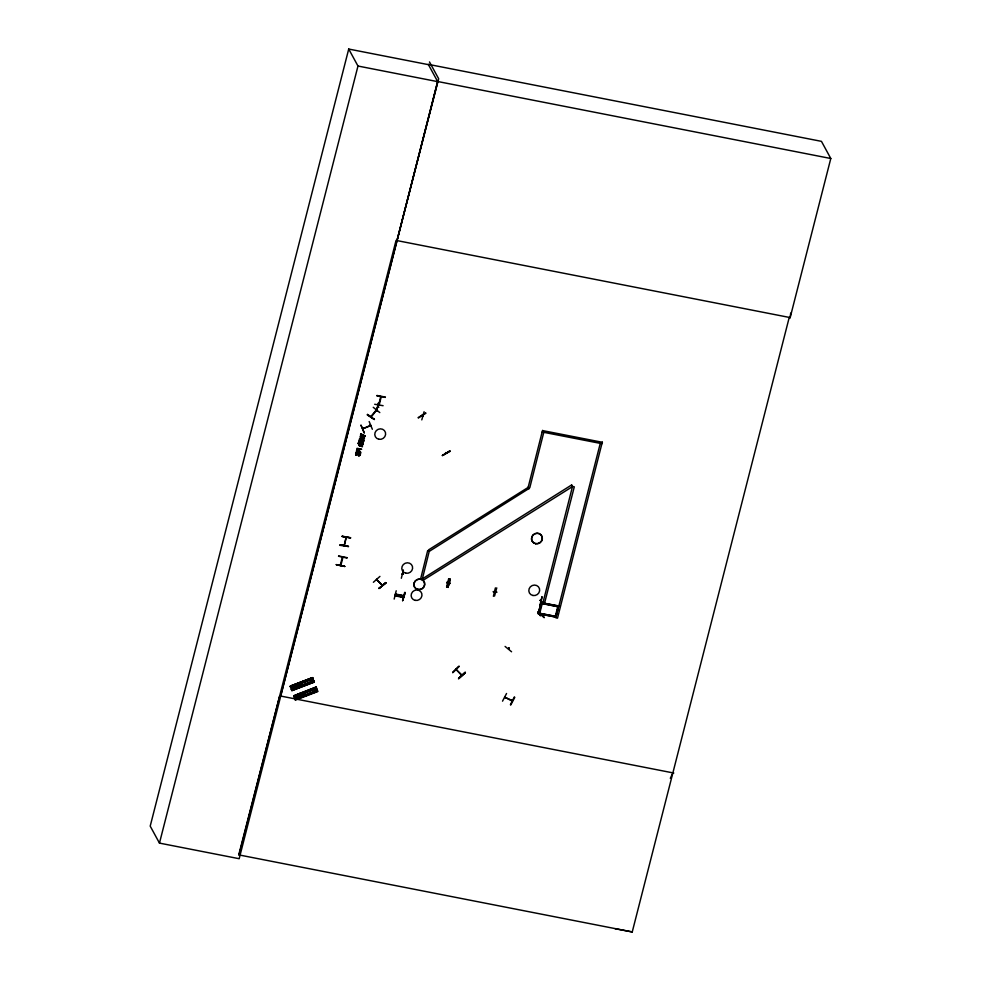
<?xml version="1.0" encoding="UTF-8"?>
<svg xmlns="http://www.w3.org/2000/svg" width="981" height="981" viewBox="0 0 981 981"><rect width="100%" height="100%" fill="white"/><g stroke="black" fill="none" stroke-linecap="round" stroke-linejoin="round"><path stroke-width="1.47" d="M357.685 453.651L357.771 454.73M357.758 454.264L357.648 453.381M358.372 454.166L357.955 452.633L356.569 452.437A1.484 1.398 -28.6 0 0 355.931 453.001L355.674 454.755M346.072 537.11L344.27 545.362M379.23 404.871L381.217 396.753M360.444 453.578L360.137 455.196M362.762 442.59L362.639 443.167M355.625 453.933L356.25 454.743M615.112 928.713L632.242 931.95L789.239 317.415L790.159 317.586L790.686 313.074M359.917 454.411L359.769 453.148M356.226 454.203L356.336 453.345M359.205 444.491L359.205 445.533M359.181 444.896L359.316 445.717M348.439 546.552L339.929 544.725L348.39 546.356M374.693 404.27L383.105 405.705M541.512 603.487L558.434 606.798L541.365 603.217M344.809 566.466L336.36 564.798M382.394 585.399L376.569 579.538L382.406 585.277M394.987 595.835L403.449 597.466M395.073 595.504L403.498 596.963M360.419 453.958L359.953 455.417L358.592 455.687M511.567 651.776L505.092 646.43M428.439 64.66L348.721 49.05L150.203 826.125L159.462 843.108L239.18 858.718L437.698 81.644L428.268 64.341L821.453 141.35L830.797 158.505L790.134 317.697L789.202 317.525M159.462 843.108L357.979 66.034L348.721 49.05M280.627 696.044L437.624 81.497L830.797 158.505M358.212 443.657L359.904 443.988L358.212 443.657L358.273 442.958L363.019 444.013L358.273 442.958M356.471 450.868L356.41 451.554L360.873 452.425L357.611 448.942L361.67 449.298L357.133 448.28L356.998 449.249L360.076 451.701L356.544 451.002M359.904 439.696L359.819 440.469L359.316 439.586M359.61 438.568L363.657 438.568L359.61 438.568L359.549 439.28L364.282 439.059L364.38 438.262L360.898 436.643L364.38 438.262M364.221 436.214C353.123 431.53 371.958 437.918 360.211 436.214L360.137 436.95L363.657 438.568M360.738 434.608L360.812 433.86L365.067 436.005L360.885 434.007M362.651 442.406L360.432 441.891L359.782 442.958L359.132 441.058L360.174 441.389L359.132 441.058M359.782 442.958L359.953 441.793L359.071 441.744M360.101 441.242L360.199 440.874M360.395 440.543L360.456 439.844L363.804 440.506L360.395 440.543L363.743 441.192L363.804 440.506M363.338 442.419L360.665 440.96M359.684 452.94L360.432 453.038L359.843 453.296M359.389 445.73L362.357 446.6L362.43 445.901L359.659 445.055M359.757 444.847L360.297 443.939L362.884 444.565L362.945 443.878M360.898 436.643L364.907 436.643L364.993 435.858M376.851 395.895L385.312 397.415M339.892 545.301L348.463 546.503M342.136 536.558L350.695 537.76L342.062 536.374M380.787 396.447L378.678 404.724M346.342 538.299L346.538 537.453M396.201 590.77L394.178 599.084M399.77 596.129L399.954 595.406M405.19 592.536L402.627 600.74L405.214 592.549M402.59 600.63L404.687 592.352M571.665 484.933L422.357 578.864L420.714 578.545L427.642 550.721M543.033 601.782L544.786 602.322L574.29 486.834L572.646 486.515L423.228 580.225L422.357 578.864L429.286 551.04M528.906 488.563L429.408 551.261L428.538 549.887L528.146 487.41L542.554 430.377M528.036 487.201L529.789 487.741L543.781 432.314M555.822 616.951L538.201 613.689L541.058 602.653L558.618 606.111L555.798 617.147L538.189 613.701L541.058 602.653L558.508 605.902M543.143 601.991L572.536 486.306M557.956 605.951L555.136 617M558.422 605.902L555.687 616.988M602.309 442.088L557.502 618.165L555.859 617.846L600.262 443.375M238.739 854.88L279.695 695.86L673.8 773.04M396.986 240.59L438.666 78.762L429.482 61.926M376.52 411.125L378.703 402.75M336.397 564.713L344.834 566.417L336.324 564.566M338.69 555.982L347.127 557.686M376.606 411.162L378.654 402.737L376.508 411.014M378.384 406.698L378.556 407.397L377.734 406.882M342.369 557.171L340.297 565.093M342.909 557.404L340.861 565.424M422.333 416.422L422.014 415.748M421.793 419.88L424.086 411.738M403.412 569.973L401.327 578.275M403.387 574.192L402.651 573.946M446.576 587.141L448.673 578.729M447.029 587.214L449.2 578.949M447.949 587.386L450.132 579.011M448.047 587.423L450.095 579.011L447.949 587.288M449.813 582.972L449.874 583.07M493.369 591.641L493.529 591.518M495.393 587.877L493.394 596.301M494.559 596.043L496.766 587.877M496.656 592.083L496.006 591.85M540.654 600.813L540.175 600.274M540.384 605.13L542.039 596.632L539.991 605.044M370.511 425.055L370.708 425.68L362.737 428.758M369.837 425.668L370.671 425.644L370.315 425.055M509.029 648.208C507.091 649.25 510.574 648.11 508.771 647.963M540.972 615.234L540.715 614.621M355.772 453.713L356.017 453.136A1.484 1.398 -28.6 0 1 356.655 452.584L357.427 452.486M395.453 594.02L403.902 595.675M403.804 596.043L395.294 594.376L403.755 595.982M363.264 442.872L362.59 443.498M421.989 415.858L422.897 416.03L422.124 415.564M422.1 415.257L422.713 416.287L422.308 415.429M445.889 452.535L446.22 453.087M376.949 395.453L385.41 397.084M342.234 536.104L350.511 538.029M538.912 613.701L541.782 602.763L538.753 613.456M338.506 556.252L347.029 558.005M356.275 453.847L357.207 453.075M538.79 613.677L541.586 602.959M670.317 778.313L672.88 772.869M502.53 701.17L506.552 693.493M505.325 697.332L505.117 697.724M511.677 700.189L511.555 700.79M514.817 697.319L510.794 704.971M367.274 414.951L374.411 419.476L367.495 414.423M373.246 407.299L379.806 412.596M449.163 583.143L450.107 583.339L449.224 582.849M537.772 612.021L544.148 617.674M540.654 614.94L540.077 615.394M540.237 615.467L541.009 615.173M508.342 648.527L509.249 648.441M459.01 666.369L452.744 672.586L458.973 666.332M458.642 678.312C478.814 659.44 444.859 691.47 465.374 672.672M458.716 678.447L465.386 672.696M373.381 582.285L379.929 576.411M385.962 582.996L379.022 588.441L385.582 582.53M378.96 588.318L385.974 583.021M379.083 588.514L385.692 582.702M359.868 455.282L359.132 455.675M508.734 648.968L508.342 648.404M538.177 611.813L544.369 617.441M447.495 583.155L447.41 582.493M493.553 591.837L494.338 592.303L493.296 591.935M364.172 432.866L360.922 425.043L364.294 432.829M418.139 417.587L425.656 412.964M425.84 413.259L418.397 417.98M450.107 451.334L442.37 455.601L449.789 450.819M362.676 428.832L370.56 425.337M362.7 429.138L363.277 428.476M372.351 429.261L369.163 421.548M290.339 686.357L290.756 687.485L313.049 678.987L312.829 678.386L290.609 687.117L312.927 678.68L312.571 677.638L290.253 686.099L312.559 677.613L290.315 686.308L291.749 690.317M290.474 686.7L312.78 678.214M290.584 687.068L312.878 678.484M291.872 690.624L314.165 682.114L291.872 690.636L291.382 689.263L313.687 680.802L291.48 689.557M291.688 690.134L313.969 681.562L291.725 690.244M295.256 699.674L317.562 691.188L295.269 699.711L293.846 695.737L316.103 687.056L293.895 695.836M316.471 688.11L294.165 696.596M316.569 688.343L294.288 696.902L316.593 688.417L316.14 687.154M295.011 698.999L317.317 690.514M317.219 690.219L294.938 698.766M295.134 699.306L317.439 690.82M456.03 669.447L461.806 674.867M363.399 428.513L363.142 428.231M399.255 595.332L398.997 595.982M371.21 417.023L376.508 410.23M377.158 580.114L376.446 579.244M359.242 455.233L358.433 454.877M447.422 583.205L447.299 582.91M358.936 455.846L358.224 455.552M445.73 452.989L445.546 452.658M376.263 410.058L370.744 416.68M357.979 66.034L437.698 81.644M790.159 317.586L396.054 240.406L239.057 854.942L632.242 931.95M542.665 430.598L602.432 442.296M360.321 440.395L363.743 441.192M360.297 443.939L362.884 444.565M427.765 550.93L429.408 551.261M395.085 595.455L403.559 597.061M378.568 407.017L377.795 406.575M378.507 407.336L377.599 406.637M447.569 582.616L446.821 582.371M447.606 582.849L446.711 582.444M449.936 583.609L449.028 582.898M362.492 442.431L360.432 441.891M512.143 701.072L504.577 697.099L512.327 700.581M542.419 602.935L539.575 613.959M358.605 455.012L359.647 454.976L359.868 453.529M359.586 445.852L362.357 446.6M369.862 425.962L369.751 425.3L369.947 425.926M357.587 452.413L358.519 455.025M461.622 675.418L455.895 669.201M367.47 414.485L374.411 419.476M402.394 574.339L403.105 573.824M458.998 666.406L452.744 672.586M571.776 485.141L572.646 486.515M528.146 487.41L529.017 488.783M449.923 451.039L442.308 455.478M601.905 443.694L542.137 431.996M540.764 600.397L540.985 601.059L540.016 600.397M540.102 615.136L540.384 615.774M496.46 591.727L496.668 592.377L495.601 591.948M495.871 591.604L495.883 592.316L495.675 591.653M514.302 696.976L510.39 704.701M360.64 441.475L363.387 442.59M359.819 440.469L359.242 440.346M362.43 445.901L359.647 444.896M360.076 451.701L356.998 449.249M356.434 455.209L355.723 455.074M402.995 574.241L402.247 574.044M402.517 573.701L402.541 574.363L402.32 573.75M346.367 537.171L344.343 545.289M345.937 537.269L345.79 537.846M300.566 682.285L302.038 686.295M304.11 691.728L305.532 695.652M298.31 683.156L299.732 687.068M301.841 692.586L303.264 696.51M296.299 683.916L297.721 687.84M299.843 693.359L301.253 697.283M294.03 684.787L295.453 688.699M297.574 694.217L299.046 698.227M292.522 685.363L293.993 689.373M296.066 694.793L297.488 698.717M314.178 682.138L313.773 681.072M317.28 690.416L317.721 691.593L295.416 700.078L294.913 698.705M293.871 695.787L294.288 696.915M316.127 687.264L317.55 691.188M312.596 677.834L313.957 681.537M313.871 688.122L315.293 692.046M310.327 678.693L311.75 682.617M316.373 687.816L294.067 696.302M360.358 452.903L360.518 453.725M555.957 616.46L539.047 613.186L555.969 616.46M313.871 681.305L291.59 689.864L313.895 681.378M316.287 687.583L294.006 696.142L316.287 687.583M405.889 573.211A5.506 5.199 -28.6 0 0 412.425 566.356A5.506 5.199 -28.6 0 0 403.301 564.566A5.506 5.199 -28.6 0 0 405.889 573.211M378.874 439.28A5.518 5.212 -28.6 0 0 385.435 432.413A5.518 5.212 -28.6 0 0 376.287 430.622A5.518 5.212 -28.6 0 0 378.874 439.28M532.928 595.492A5.506 5.199 -28.6 0 0 539.464 588.637A5.506 5.199 -28.6 0 0 530.341 586.846A5.506 5.199 -28.6 0 0 532.928 595.492M415.233 600.384A5.506 5.199 -28.6 0 0 421.781 593.53A5.506 5.199 -28.6 0 0 412.658 591.739A5.506 5.199 -28.6 0 0 415.233 600.384M417.992 589.556A5.506 5.199 -28.6 0 0 424.54 582.702A5.506 5.199 -28.6 0 0 415.404 580.911A5.506 5.199 -28.6 0 0 417.992 589.556M417.943 589.422A5.469 5.163 -28.6 0 0 424.454 582.616A5.469 5.163 -28.6 0 0 415.38 580.838A5.469 5.163 -28.6 0 0 417.943 589.422M535.638 543.707A5.506 5.199 -28.6 0 0 542.186 536.852A5.469 5.163 -28.6 0 0 533.014 534.988A5.469 5.163 -28.6 0 0 535.589 543.572A5.469 5.163 -28.6 0 0 542.088 536.766A5.506 5.199 -28.6 0 0 533.051 535.074A5.506 5.199 -28.6 0 0 535.638 543.707"/></g></svg>
